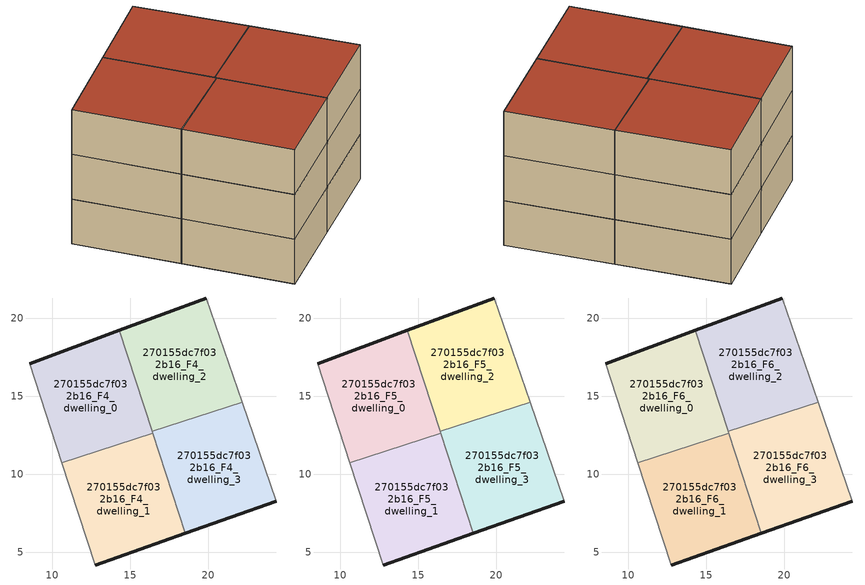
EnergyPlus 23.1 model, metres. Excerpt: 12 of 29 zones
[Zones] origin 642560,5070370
270155dc7f032b16_F4_dwelling_0
 floor to 270155dc7f032b16_F3_dwelling_0 (EU_floor_Construction): 16.44,12.63 14.3,19.23 8.56,17.1 10.63,10.74 z12
 wall outside (EU_wall_Construction): 8.56,17.1 14.3,19.23 z12:15
 wall to 270155dc7f032b16_F4_dwelling_1 (EU_wall_Construction): 16.44,12.63 10.63,10.74 z12:15
 wall adiabatic (EU_wall_Construction): 10.63,10.74 8.56,17.1 z12:15
 wall to 270155dc7f032b16_F4_dwelling_2 (EU_wall_Construction): 14.3,19.23 16.41,12.75 z12:15
 wall to 270155dc7f032b16_F4_dwelling_3 (EU_wall_Construction): 16.41,12.75 16.45,12.63 z12:15
270155dc7f032b16_F4_dwelling_1
 floor to 270155dc7f032b16_F3_dwelling_1 (EU_floor_Construction): 18.53,6.22 16.44,12.63 10.63,10.74 12.76,4.19 z12
 wall outside (EU_wall_Construction): 18.53,6.22 12.76,4.19 z12:15
 wall adiabatic (EU_wall_Construction): 12.76,4.19 10.63,10.74 z12:15
 wall to 270155dc7f032b16_F4_dwelling_3 (EU_wall_Construction): 16.44,12.63 18.53,6.22 z12:15
270155dc7f032b16_F4_dwelling_2
 floor to 270155dc7f032b16_F3_dwelling_2 (EU_floor_Construction): 22.18,14.63 19.87,21.3 14.3,19.23 16.41,12.75 z12
 wall outside (EU_wall_Construction): 14.3,19.23 19.87,21.3 z12:15
 wall adiabatic (EU_wall_Construction): 19.87,21.3 22.18,14.63 z12:15
 wall to 270155dc7f032b16_F4_dwelling_3 (EU_wall_Construction): 22.18,14.63 16.41,12.75 z12:15
270155dc7f032b16_F4_dwelling_3
 floor to 270155dc7f032b16_F3_dwelling_3 (EU_floor_Construction): 24.37,8.29 22.18,14.63 16.41,12.75 18.53,6.22 z12
 wall outside (EU_wall_Construction): 24.37,8.29 18.53,6.22 z12:15
 wall adiabatic (EU_wall_Construction): 22.18,14.63 24.37,8.29 z12:15
270155dc7f032b16_F5_dwelling_0
 floor to 270155dc7f032b16_F4_dwelling_0 (EU_floor_Construction): 16.44,12.63 14.3,19.23 8.56,17.1 10.63,10.74 z15
 wall outside (EU_wall_Construction): 8.56,17.1 14.3,19.23 z15:18
 wall to 270155dc7f032b16_F5_dwelling_1 (EU_wall_Construction): 16.44,12.63 10.63,10.74 z15:18
 wall adiabatic (EU_wall_Construction): 10.63,10.74 8.56,17.1 z15:18
 wall to 270155dc7f032b16_F5_dwelling_2 (EU_wall_Construction): 14.3,19.23 16.41,12.75 z15:18
 wall to 270155dc7f032b16_F5_dwelling_3 (EU_wall_Construction): 16.41,12.75 16.45,12.63 z15:18
270155dc7f032b16_F5_dwelling_1
 floor to 270155dc7f032b16_F4_dwelling_1 (EU_floor_Construction): 18.53,6.22 16.44,12.63 10.63,10.74 12.76,4.19 z15
 wall outside (EU_wall_Construction): 18.53,6.22 12.76,4.19 z15:18
 wall adiabatic (EU_wall_Construction): 12.76,4.19 10.63,10.74 z15:18
 wall to 270155dc7f032b16_F5_dwelling_3 (EU_wall_Construction): 16.44,12.63 18.53,6.22 z15:18
270155dc7f032b16_F5_dwelling_2
 floor to 270155dc7f032b16_F4_dwelling_2 (EU_floor_Construction): 22.18,14.63 19.87,21.3 14.3,19.23 16.41,12.75 z15
 wall outside (EU_wall_Construction): 14.3,19.23 19.87,21.3 z15:18
 wall adiabatic (EU_wall_Construction): 19.87,21.3 22.18,14.63 z15:18
 wall to 270155dc7f032b16_F5_dwelling_3 (EU_wall_Construction): 22.18,14.63 16.41,12.75 z15:18
270155dc7f032b16_F5_dwelling_3
 floor to 270155dc7f032b16_F4_dwelling_3 (EU_floor_Construction): 24.37,8.29 22.18,14.63 16.41,12.75 18.53,6.22 z15
 wall outside (EU_wall_Construction): 24.37,8.29 18.53,6.22 z15:18
 wall adiabatic (EU_wall_Construction): 22.18,14.63 24.37,8.29 z15:18
270155dc7f032b16_F6_dwelling_0
 floor to 270155dc7f032b16_F5_dwelling_0 (EU_floor_Construction): 16.44,12.63 14.3,19.23 8.56,17.1 10.63,10.74 z18
 wall outside (EU_wall_Construction): 8.56,17.1 14.3,19.23 z18:21
 wall to 270155dc7f032b16_F6_dwelling_1 (EU_wall_Construction): 16.44,12.63 10.63,10.74 z18:21
 wall adiabatic (EU_wall_Construction): 10.63,10.74 8.56,17.1 z18:21
 wall to 270155dc7f032b16_F6_dwelling_2 (EU_wall_Construction): 14.3,19.23 16.41,12.75 z18:21
 wall to 270155dc7f032b16_F6_dwelling_3 (EU_wall_Construction): 16.41,12.75 16.45,12.63 z18:21
 roof outside (EU_roof_Construction): 14.3,19.23 16.44,12.63 10.63,10.74 8.56,17.1 z21
270155dc7f032b16_F6_dwelling_1
 floor to 270155dc7f032b16_F5_dwelling_1 (EU_floor_Construction): 18.53,6.22 16.44,12.63 10.63,10.74 12.76,4.19 z18
 wall outside (EU_wall_Construction): 18.53,6.22 12.76,4.19 z18:21
 wall adiabatic (EU_wall_Construction): 12.76,4.19 10.63,10.74 z18:21
 wall to 270155dc7f032b16_F6_dwelling_3 (EU_wall_Construction): 16.44,12.63 18.53,6.22 z18:21
 roof outside (EU_roof_Construction): 16.44,12.63 18.53,6.22 12.76,4.19 10.63,10.74 z21
270155dc7f032b16_F6_dwelling_2
 floor to 270155dc7f032b16_F5_dwelling_2 (EU_floor_Construction): 22.18,14.63 19.87,21.3 14.3,19.23 16.41,12.75 z18
 wall outside (EU_wall_Construction): 14.3,19.23 19.87,21.3 z18:21
 wall adiabatic (EU_wall_Construction): 19.87,21.3 22.18,14.63 z18:21
 wall to 270155dc7f032b16_F6_dwelling_3 (EU_wall_Construction): 22.18,14.63 16.41,12.75 z18:21
 roof outside (EU_roof_Construction): 19.87,21.3 22.18,14.63 16.41,12.75 14.3,19.23 z21
270155dc7f032b16_F6_dwelling_3
 floor to 270155dc7f032b16_F5_dwelling_3 (EU_floor_Construction): 24.37,8.29 22.18,14.63 16.41,12.75 18.53,6.22 z18
 wall outside (EU_wall_Construction): 24.37,8.29 18.53,6.22 z18:21
 wall adiabatic (EU_wall_Construction): 22.18,14.63 24.37,8.29 z18:21
 roof outside (EU_roof_Construction): 22.18,14.63 24.37,8.29 18.53,6.22 16.41,12.75 z21
[Building]
EU S2 Campaign: North Axis=0; Terrain=City; Solar Distribution=FullExterior
[Site:Location]
Lyon-Bron: Latitude=45.75; Longitude=5; Time Zone=1; Elevation=198
[SizingPeriod:WeatherFileDays]
AnnualSizingPeriod: Begin Month=1; Begin Day of Month=1; End Month=12; End Day of Month=31; Day of Week for Start Day=Monday; Use Weather File Daylight Saving Period=No; Use Weather File Rain and Snow Indicators=No
[MATERIAL]
EU_InternalMass_Material: Roughness=MediumRough; Thickness=0.1; Conductivity=1; Density=1800; Specific Heat=900; Thermal Absorptance=0.9; Solar Absorptance=0.7; Visible Absorptance=0.7
[MATERIAL:NOMASS] Roughness=MediumRough; Thermal Absorptance=0.9; Solar Absorptance=0.7; Visible Absorptance=0.7
Name | Thermal Resistance
EU_wall_NoMass | 0.776494
EU_roof_NoMass | 0.486893
EU_floor_NoMass | 0.421597
[CONSTRUCTION]
EU_wall_Construction: EU_wall_NoMass
EU_roof_Construction: EU_roof_NoMass
EU_floor_Construction: EU_floor_NoMass
EU_InternalMass_Construction: EU_InternalMass_Material
[ZONE] Type=1; Multiplier=1; Ceiling Height=autocalculate; Floor Area=autocalculate; Part of Total Floor Area=Yes
Name | Volume
270155dc7f032b16_F4_dwelling_0; 270155dc7f032b16_F5_dwelling_0; 270155dc7f032b16_F6_dwelling_0 | 124.944
270155dc7f032b16_F4_dwelling_1; 270155dc7f032b16_F5_dwelling_1; 270155dc7f032b16_F6_dwelling_1 | 124.931
270155dc7f032b16_F4_dwelling_2; 270155dc7f032b16_F5_dwelling_2; 270155dc7f032b16_F6_dwelling_2 | 124.938
270155dc7f032b16_F4_dwelling_3; 270155dc7f032b16_F5_dwelling_3; 270155dc7f032b16_F6_dwelling_3 | 124.943
[INTERNALMASS] Construction=EU_InternalMass_Construction
Name | Zone or ZoneList | Surface Area
270155dc7f032b16_F4_dwelling_0_EU_InternalMass | 270155dc7f032b16_F4_dwelling_0 | 41.6459
270155dc7f032b16_F4_dwelling_1_EU_InternalMass | 270155dc7f032b16_F4_dwelling_1 | 41.643
270155dc7f032b16_F4_dwelling_2_EU_InternalMass | 270155dc7f032b16_F4_dwelling_2 | 41.6464
270155dc7f032b16_F4_dwelling_3_EU_InternalMass | 270155dc7f032b16_F4_dwelling_3 | 41.6461
270155dc7f032b16_F5_dwelling_0_EU_InternalMass | 270155dc7f032b16_F5_dwelling_0 | 41.6459
270155dc7f032b16_F5_dwelling_1_EU_InternalMass | 270155dc7f032b16_F5_dwelling_1 | 41.643
270155dc7f032b16_F5_dwelling_2_EU_InternalMass | 270155dc7f032b16_F5_dwelling_2 | 41.6464
270155dc7f032b16_F5_dwelling_3_EU_InternalMass | 270155dc7f032b16_F5_dwelling_3 | 41.6461
270155dc7f032b16_F6_dwelling_0_EU_InternalMass | 270155dc7f032b16_F6_dwelling_0 | 41.6459
270155dc7f032b16_F6_dwelling_1_EU_InternalMass | 270155dc7f032b16_F6_dwelling_1 | 41.643
270155dc7f032b16_F6_dwelling_2_EU_InternalMass | 270155dc7f032b16_F6_dwelling_2 | 41.6464
270155dc7f032b16_F6_dwelling_3_EU_InternalMass | 270155dc7f032b16_F6_dwelling_3 | 41.6461
[OTHEREQUIPMENT] Fuel Type=Electricity; Design Level Calculation Method=Watts/Area; Power per Zone Floor Area=1; Fraction Latent=0; Fraction Radiant=0; Fraction Lost=0; Carbon Dioxide Generation Rate=0; EndUse Subcategory=EU_Step8_InternalGains
Name | Zone or ZoneList or Space or SpaceList | Schedule
EU_Step8_InternalGain_270155dc7f032b16_F4_dwelling_0_f000 | 270155dc7f032b16_F4_dwelling_0 | EU_Step8_GainSchedule_270155dc7f032b16_F4_dwelling_0_f000
EU_Step8_InternalGain_270155dc7f032b16_F4_dwelling_1_f000 | 270155dc7f032b16_F4_dwelling_1 | EU_Step8_GainSchedule_270155dc7f032b16_F4_dwelling_1_f000
EU_Step8_InternalGain_270155dc7f032b16_F4_dwelling_2_f000 | 270155dc7f032b16_F4_dwelling_2 | EU_Step8_GainSchedule_270155dc7f032b16_F4_dwelling_2_f000
EU_Step8_InternalGain_270155dc7f032b16_F4_dwelling_3_f000 | 270155dc7f032b16_F4_dwelling_3 | EU_Step8_GainSchedule_270155dc7f032b16_F4_dwelling_3_f000
EU_Step8_InternalGain_270155dc7f032b16_F5_dwelling_0_f000 | 270155dc7f032b16_F5_dwelling_0 | EU_Step8_GainSchedule_270155dc7f032b16_F5_dwelling_0_f000
EU_Step8_InternalGain_270155dc7f032b16_F5_dwelling_1_f000 | 270155dc7f032b16_F5_dwelling_1 | EU_Step8_GainSchedule_270155dc7f032b16_F5_dwelling_1_f000
EU_Step8_InternalGain_270155dc7f032b16_F5_dwelling_2_f000 | 270155dc7f032b16_F5_dwelling_2 | EU_Step8_GainSchedule_270155dc7f032b16_F5_dwelling_2_f000
EU_Step8_InternalGain_270155dc7f032b16_F5_dwelling_3_f000 | 270155dc7f032b16_F5_dwelling_3 | EU_Step8_GainSchedule_270155dc7f032b16_F5_dwelling_3_f000
EU_Step8_InternalGain_270155dc7f032b16_F6_dwelling_0_f000 | 270155dc7f032b16_F6_dwelling_0 | EU_Step8_GainSchedule_270155dc7f032b16_F6_dwelling_0_f000
EU_Step8_InternalGain_270155dc7f032b16_F6_dwelling_1_f000 | 270155dc7f032b16_F6_dwelling_1 | EU_Step8_GainSchedule_270155dc7f032b16_F6_dwelling_1_f000
EU_Step8_InternalGain_270155dc7f032b16_F6_dwelling_2_f000 | 270155dc7f032b16_F6_dwelling_2 | EU_Step8_GainSchedule_270155dc7f032b16_F6_dwelling_2_f000
EU_Step8_InternalGain_270155dc7f032b16_F6_dwelling_3_f000 | 270155dc7f032b16_F6_dwelling_3 | EU_Step8_GainSchedule_270155dc7f032b16_F6_dwelling_3_f000
[ZONEVENTILATION:DESIGNFLOWRATE] Schedule=EU_AlwaysOn; Design Flow Rate Calculation Method=AirChanges/Hour; Air Changes per Hour=0.693814; Ventilation Type=Natural; Fan Pressure Rise=0; Fan Total Efficiency=1; Constant Term Coefficient=1; Temperature Term Coefficient=0; Velocity Term Coefficient=0; Velocity Squared Term Coefficient=0; Minimum Indoor Temperature=-100; Maximum Indoor Temperature=100; Delta Temperature=-100; Minimum Outdoor Temperature=-100; Maximum Outdoor Temperature=100; Maximum Wind Speed=40
Name | Zone or ZoneList or Space or SpaceList
EU_ConstantAir_270155dc7f032b16_F4_dwelling_0 | 270155dc7f032b16_F4_dwelling_0
EU_ConstantAir_270155dc7f032b16_F4_dwelling_1 | 270155dc7f032b16_F4_dwelling_1
EU_ConstantAir_270155dc7f032b16_F4_dwelling_2 | 270155dc7f032b16_F4_dwelling_2
EU_ConstantAir_270155dc7f032b16_F4_dwelling_3 | 270155dc7f032b16_F4_dwelling_3
EU_ConstantAir_270155dc7f032b16_F5_dwelling_0 | 270155dc7f032b16_F5_dwelling_0
EU_ConstantAir_270155dc7f032b16_F5_dwelling_1 | 270155dc7f032b16_F5_dwelling_1
EU_ConstantAir_270155dc7f032b16_F5_dwelling_2 | 270155dc7f032b16_F5_dwelling_2
EU_ConstantAir_270155dc7f032b16_F5_dwelling_3 | 270155dc7f032b16_F5_dwelling_3
EU_ConstantAir_270155dc7f032b16_F6_dwelling_0 | 270155dc7f032b16_F6_dwelling_0
EU_ConstantAir_270155dc7f032b16_F6_dwelling_1 | 270155dc7f032b16_F6_dwelling_1
EU_ConstantAir_270155dc7f032b16_F6_dwelling_2 | 270155dc7f032b16_F6_dwelling_2
EU_ConstantAir_270155dc7f032b16_F6_dwelling_3 | 270155dc7f032b16_F6_dwelling_3
[HVACTEMPLATE:THERMOSTAT] Constant Heating Setpoint=20; Constant Cooling Setpoint=50
EU_HeatOnly_270155dc7f032b16_F5_dwelling_0; EU_HeatOnly_270155dc7f032b16_F5_dwelling_1; EU_HeatOnly_270155dc7f032b16_F5_dwelling_2; EU_HeatOnly_270155dc7f032b16_F5_dwelling_3; EU_HeatOnly_270155dc7f032b16_F6_dwelling_0; EU_HeatOnly_270155dc7f032b16_F6_dwelling_1; EU_HeatOnly_270155dc7f032b16_F6_dwelling_2; EU_HeatOnly_270155dc7f032b16_F6_dwelling_3
[HVACTEMPLATE:ZONE:IDEALLOADSAIRSYSTEM] System Availability Schedule=EU_AlwaysOn; Maximum Heating Supply Air Temperature=50; Minimum Cooling Supply Air Temperature=13; Maximum Heating Supply Air Humidity Ratio=0.0156; Minimum Cooling Supply Air Humidity Ratio=0.0077; Heating Limit=NoLimit; Cooling Limit=NoLimit; Heating Availability Schedule=EU_AlwaysOn; Cooling Availability Schedule=EU_CoolingOff; Dehumidification Control Type=ConstantSensibleHeatRatio; Cooling Sensible Heat Ratio=0.7; Dehumidification Setpoint=60; Humidification Control Type=None; Humidification Setpoint=30; Outdoor Air Method=None; Outdoor Air Flow Rate per Person=0.00944; Outdoor Air Flow Rate per Zone Floor Area=0; Outdoor Air Flow Rate per Zone=0; Demand Controlled Ventilation Type=None; Outdoor Air Economizer Type=NoEconomizer; Heat Recovery Type=None; Sensible Heat Recovery Effectiveness=0.7; Latent Heat Recovery Effectiveness=0.65
Name | Template Thermostat
270155dc7f032b16_F4_dwelling_0 | EU_HeatOnly_270155dc7f032b16_F4_dwelling_0
270155dc7f032b16_F4_dwelling_1 | EU_HeatOnly_270155dc7f032b16_F4_dwelling_1
270155dc7f032b16_F4_dwelling_2 | EU_HeatOnly_270155dc7f032b16_F4_dwelling_2
270155dc7f032b16_F4_dwelling_3 | EU_HeatOnly_270155dc7f032b16_F4_dwelling_3
270155dc7f032b16_F5_dwelling_0 | EU_HeatOnly_270155dc7f032b16_F5_dwelling_0
270155dc7f032b16_F5_dwelling_1 | EU_HeatOnly_270155dc7f032b16_F5_dwelling_1
270155dc7f032b16_F5_dwelling_2 | EU_HeatOnly_270155dc7f032b16_F5_dwelling_2
270155dc7f032b16_F5_dwelling_3 | EU_HeatOnly_270155dc7f032b16_F5_dwelling_3
270155dc7f032b16_F6_dwelling_0 | EU_HeatOnly_270155dc7f032b16_F6_dwelling_0
270155dc7f032b16_F6_dwelling_1 | EU_HeatOnly_270155dc7f032b16_F6_dwelling_1
270155dc7f032b16_F6_dwelling_2 | EU_HeatOnly_270155dc7f032b16_F6_dwelling_2
270155dc7f032b16_F6_dwelling_3 | EU_HeatOnly_270155dc7f032b16_F6_dwelling_3
[SIZING:ZONE] Zone Cooling Design Supply Air Temperature Input Method=SupplyAirTemperature; Zone Cooling Design Supply Air Temperature=13; Zone Heating Design Supply Air Temperature Input Method=SupplyAirTemperature; Zone Heating Design Supply Air Temperature=50; Zone Cooling Design Supply Air Humidity Ratio=0.008; Zone Heating Design Supply Air Humidity Ratio=0.008; Cooling Design Air Flow Method=DesignDay; Cooling Design Air Flow Rate=0; Cooling Minimum Air Flow per Zone Floor Area=0.000762; Cooling Minimum Air Flow=0; Cooling Minimum Air Flow Fraction=0.2; Heating Design Air Flow Method=DesignDay; Heating Design Air Flow Rate=0; Heating Maximum Air Flow per Zone Floor Area=0.002032; Heating Maximum Air Flow=0.141576; Heating Maximum Air Flow Fraction=0.3; Account for Dedicated Outdoor Air System=No; Dedicated Outdoor Air System Control Strategy=NeutralSupplyAir; Dedicated Outdoor Air Low Setpoint Temperature for Design=autosize; Dedicated Outdoor Air High Setpoint Temperature for Design=autosize; Zone Load Sizing Method=Sensible Load Only No Latent Load; Zone Latent Cooling Design Supply Air Humidity Ratio Input Method=HumidityRatioDifference; Zone Cooling Design Supply Air Humidity Ratio Difference=0.005; Zone Latent Heating Design Supply Air Humidity Ratio Input Method=HumidityRatioDifference; Zone Humidification Design Supply Air Humidity Ratio Difference=0.005
270155dc7f032b16_F4_dwelling_0; 270155dc7f032b16_F4_dwelling_1; 270155dc7f032b16_F4_dwelling_2; 270155dc7f032b16_F4_dwelling_3; 270155dc7f032b16_F5_dwelling_0; 270155dc7f032b16_F5_dwelling_1; 270155dc7f032b16_F5_dwelling_2; 270155dc7f032b16_F5_dwelling_3; 270155dc7f032b16_F6_dwelling_0; 270155dc7f032b16_F6_dwelling_1; 270155dc7f032b16_F6_dwelling_2; 270155dc7f032b16_F6_dwelling_3
[SCHEDULE:CONSTANT]
Name | Hourly Value
EU_AlwaysOn | 1
EU_CoolingOff | 0
[SCHEDULE:FILE] Column Number=1; Rows to Skip at Top=0; Number of Hours of Data=8760; Column Separator=Comma; Interpolate to Timestep=No; Minutes per Item=60; Adjust Schedule for Daylight Savings=Yes
Name | File
EU_Step8_GainSchedule_270155dc7f032b16_F4_dwelling_0_f000 | ../../schedules/270155dc7f032b16/270155dc7f032b16_F4_dwelling_0_f000_gain.csv
EU_Step8_GainSchedule_270155dc7f032b16_F4_dwelling_1_f000 | ../../schedules/270155dc7f032b16/270155dc7f032b16_F4_dwelling_1_f000_gain.csv
EU_Step8_GainSchedule_270155dc7f032b16_F4_dwelling_2_f000 | ../../schedules/270155dc7f032b16/270155dc7f032b16_F4_dwelling_2_f000_gain.csv
EU_Step8_GainSchedule_270155dc7f032b16_F4_dwelling_3_f000 | ../../schedules/270155dc7f032b16/270155dc7f032b16_F4_dwelling_3_f000_gain.csv
EU_Step8_GainSchedule_270155dc7f032b16_F5_dwelling_0_f000 | ../../schedules/270155dc7f032b16/270155dc7f032b16_F5_dwelling_0_f000_gain.csv
EU_Step8_GainSchedule_270155dc7f032b16_F5_dwelling_1_f000 | ../../schedules/270155dc7f032b16/270155dc7f032b16_F5_dwelling_1_f000_gain.csv
EU_Step8_GainSchedule_270155dc7f032b16_F5_dwelling_2_f000 | ../../schedules/270155dc7f032b16/270155dc7f032b16_F5_dwelling_2_f000_gain.csv
EU_Step8_GainSchedule_270155dc7f032b16_F5_dwelling_3_f000 | ../../schedules/270155dc7f032b16/270155dc7f032b16_F5_dwelling_3_f000_gain.csv
EU_Step8_GainSchedule_270155dc7f032b16_F6_dwelling_0_f000 | ../../schedules/270155dc7f032b16/270155dc7f032b16_F6_dwelling_0_f000_gain.csv
EU_Step8_GainSchedule_270155dc7f032b16_F6_dwelling_1_f000 | ../../schedules/270155dc7f032b16/270155dc7f032b16_F6_dwelling_1_f000_gain.csv
EU_Step8_GainSchedule_270155dc7f032b16_F6_dwelling_2_f000 | ../../schedules/270155dc7f032b16/270155dc7f032b16_F6_dwelling_2_f000_gain.csv
EU_Step8_GainSchedule_270155dc7f032b16_F6_dwelling_3_f000 | ../../schedules/270155dc7f032b16/270155dc7f032b16_F6_dwelling_3_f000_gain.csv
